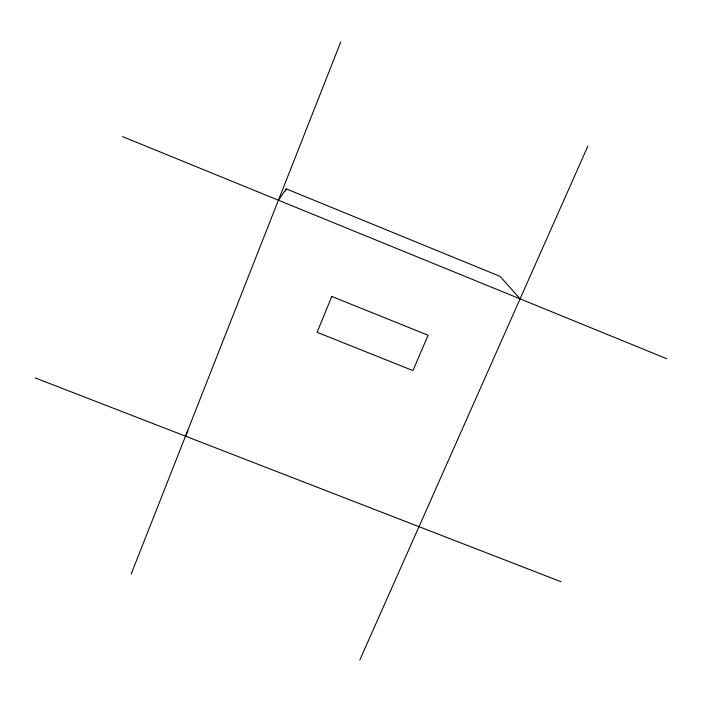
<?xml version="1.0" encoding="UTF-8"?>
<svg xmlns="http://www.w3.org/2000/svg" width="702" height="702" viewBox="0 0 702 702"><rect width="100%" height="100%" fill="white"/><g stroke="black" fill="none" stroke-linecap="round" stroke-linejoin="round"><path stroke-width="1.05" d="M131.151 574.157L340.751 41.936M285.486 190.926L286.284 188.891L500.017 276.36L520.085 298.859M359.784 660.064L587.828 146.209M185.495 436.17L187.873 431.23M278.413 200.228L286.284 188.891M35.1 377.869L560.995 581.721M122.552 136.609L666.9 358.783M331.783 296.472L317.093 332.318L412.925 370.586L428.123 335.249L331.783 296.472"/></g></svg>
